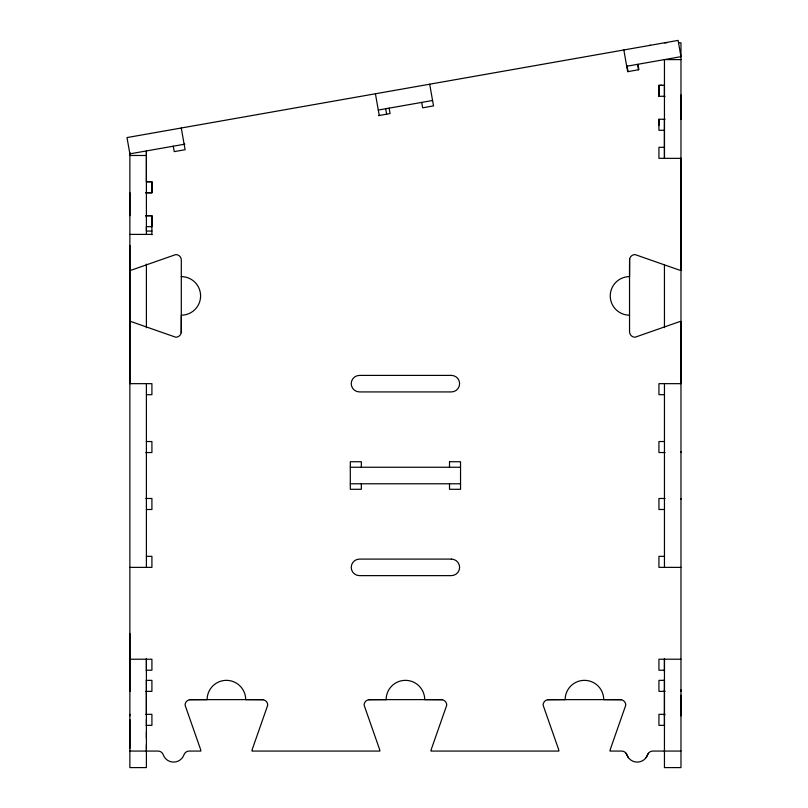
<?xml version="1.0" encoding="UTF-8"?>
<svg xmlns="http://www.w3.org/2000/svg" width="808" height="808" viewBox="0 0 808 808"><rect width="100%" height="100%" fill="white"/><g stroke="black" fill="none" stroke-linecap="round" stroke-linejoin="round"><path stroke-width="1.21" d="M129.876 748.309L129.876 719.605M129.876 690.901L129.876 633.502M129.876 245.43L129.876 383.659L151.914 383.659L151.914 394.688L146.399 394.688M129.876 715.848L129.876 714.322M146.399 751.066L146.399 744.633M146.399 738.209L146.399 731.775M146.399 725.847L146.399 719.605M146.399 690.901L146.399 679.669M146.399 670.933L146.399 658.459M146.399 327.755L146.399 264.135M146.399 217.332L146.399 215.817M146.41 150.944L146.399 181.83L151.914 181.83L151.914 192.849L145.793 192.849M664.439 751.066L664.439 659.217M664.439 691.365L664.449 689.84M664.439 452.551L664.449 451.803M664.449 394.688L658.934 394.688L658.934 383.659L680.972 383.659L680.972 321.483A5.515 5.515 0 0 0 679.397 321.715L635.048 337.239A5.515 5.515 0 0 1 629.543 331.724L629.543 260.085A5.515 5.515 0 0 1 635.048 254.571L679.397 270.094A5.525 5.525 0 0 0 680.972 270.326L681.003 158.358L658.934 158.338L658.934 147.309L664.469 147.339M680.972 96.283L680.982 119.251L680.972 94.96M680.982 695.193L680.972 715.848M680.972 691.365L680.972 689.84M680.972 452.551L680.972 451.803M680.972 270.326L680.972 158.338M658.924 125.371L658.934 119.251L665.065 119.251M665.055 96.283L658.934 96.283L658.964 85.264L664.469 85.264M181.214 332.724L181.305 315.191A19.291 19.291 0 0 0 200.596 295.9A19.291 19.291 0 0 0 181.305 276.619M629.634 259.075L629.543 276.609A19.291 19.291 0 0 0 610.252 295.9A19.291 19.291 0 0 0 629.543 315.191M646.067 757.651L648.4 753.288M649.157 45.5L650.511 45.268M184.87 144.157L129.866 153.853L126.997 137.572L678.104 40.4L680.972 56.681L626.705 66.256M378.285 110.05L432.563 100.485M378.498 115.615L390.102 113.564L389.143 108.141M638.926 69.69L627.665 71.68L623.837 49.965M189.587 699.718L207.121 699.627A19.291 19.291 0 0 1 226.402 680.346A19.291 19.291 0 0 1 245.693 699.627L263.226 699.718M368.599 699.718L386.133 699.627M547.622 699.718L565.156 699.627A19.291 19.291 0 0 1 584.437 680.346A19.291 19.291 0 0 1 603.727 699.627L621.261 699.718M664.439 42.784L666.802 42.784M678.609 42.784L680.972 42.784L680.972 767.6L664.449 767.6L664.449 750.45M680.972 59.6L664.449 59.6L664.439 158.338L664.439 119.594M660.308 85.264L661.691 85.264M664.439 130.27L658.914 130.27L658.934 119.251M129.876 155.479L146.399 155.479M146.43 181.648L151.944 181.648L151.914 192.678L145.793 192.678M145.804 215.635L151.924 215.635L151.894 226.664L146.379 226.664L146.41 231.068L151.914 231.068M145.793 215.817L151.914 215.817L151.914 234.744M129.876 234.401L151.914 234.401M146.399 441.532L151.914 441.532L151.914 452.551L145.793 452.551M664.449 441.532L658.934 441.532L658.934 452.551L665.055 452.551M449.511 461.732L460.54 461.732L460.54 489.294L449.511 489.294L449.511 483.78M350.319 467.246L460.54 467.246M350.319 483.78L460.54 483.78M145.793 498.475L151.914 498.475L151.914 509.495L146.399 509.495M665.055 498.475L658.934 498.475L658.934 509.495L664.449 509.495M146.399 556.338L151.914 556.338L151.914 567.367L129.876 567.367M664.449 556.338L658.934 556.338L658.934 567.367L680.972 567.367M129.876 659.217L151.914 659.217L151.914 670.236L146.399 670.236M680.972 659.217L658.934 659.217L658.934 670.236L664.449 670.236M146.399 680.346L151.914 680.346L151.914 691.365L145.793 691.365M664.449 680.346L658.934 680.346L658.934 691.365L665.055 691.365M145.793 714.322L151.914 714.322L151.914 725.352L146.399 725.352M665.055 714.322L658.934 714.322L658.934 725.352L664.449 725.352M129.876 751.066L158.025 751.066A5.515 5.515 0 0 1 163.226 754.743A11.019 11.019 0 0 0 184.002 754.743A5.515 5.515 0 0 1 189.203 751.066L200.828 751.066A5.494 5.494 0 0 0 200.596 749.491L185.072 705.142A5.515 5.515 0 0 1 190.587 699.627L262.226 699.627A5.515 5.515 0 0 1 267.741 705.142L252.217 749.491A5.515 5.515 0 0 0 251.985 751.066L379.841 751.066A5.515 5.515 0 0 0 379.619 749.491L364.095 705.142A5.515 5.515 0 0 1 369.599 699.627L441.249 699.627A5.515 5.515 0 0 1 446.753 705.142L431.23 749.491A5.515 5.515 0 0 0 431.007 751.066L558.863 751.066A5.515 5.515 0 0 0 558.631 749.491L543.107 705.142A5.515 5.515 0 0 1 548.622 699.627L620.261 699.627A5.515 5.515 0 0 1 625.776 705.142L610.252 749.491A5.494 5.494 0 0 0 610.02 751.066L621.645 751.066A5.515 5.515 0 0 1 626.836 754.743A11.019 11.019 0 0 0 647.622 754.743A5.515 5.515 0 0 1 652.824 751.066L680.972 751.066M442.249 699.718L424.715 699.627A19.291 19.291 0 0 0 405.424 680.346A19.291 19.291 0 0 0 386.133 699.627M626.069 753.288L628.392 757.651M638.209 65.62L638.775 68.791M637.562 64.337L638.512 69.761M627.008 65.579L628.079 71.609M429.694 84.204L433.522 105.909L422.665 107.828L421.705 102.394M385.679 108.747L386.638 114.18M375.417 93.768L379.245 115.483M181.275 128.007L185.103 149.712L174.245 151.631L173.296 146.197M680.972 498.475L680.972 499.233M664.439 498.475L664.449 499.233M664.439 714.322L664.449 715.848M129.876 192.678L129.876 215.635M129.876 689.84L129.876 691.365M664.439 85.84L664.439 97.091M664.439 264.862L664.449 327.684M664.449 383.659L664.449 567.367M664.449 658.459L664.449 671.347M664.449 679.346L664.449 725.907M658.934 85.264L658.934 96.283M449.511 461.732L449.511 467.246M361.338 467.246L361.338 461.732L350.308 461.732L350.308 489.294L361.338 489.294L361.338 483.78M146.399 151.076L146.41 234.401M146.399 383.659L146.399 567.367M146.399 659.217L146.399 767.6L129.876 767.6L129.876 152.318M146.349 691.365L146.349 714.322M129.876 321.483A5.515 5.515 0 0 1 131.452 321.715L175.801 337.239A5.515 5.515 0 0 0 181.305 331.724L181.305 260.085A5.515 5.515 0 0 0 175.801 254.571L131.452 270.094A5.515 5.515 0 0 1 129.876 270.326M451.349 375.397L359.499 375.397A8.262 8.262 0 0 0 351.228 383.659A8.262 8.262 0 0 0 359.499 391.93L451.349 391.93A8.262 8.262 0 0 0 459.611 383.659A8.262 8.262 0 0 0 451.349 375.397M451.349 559.096L359.499 559.096A8.262 8.262 0 0 0 351.228 567.367A8.262 8.262 0 0 0 359.499 575.629L451.349 575.629A8.262 8.262 0 0 0 459.611 567.367A8.262 8.262 0 0 0 451.349 559.096"/></g></svg>
